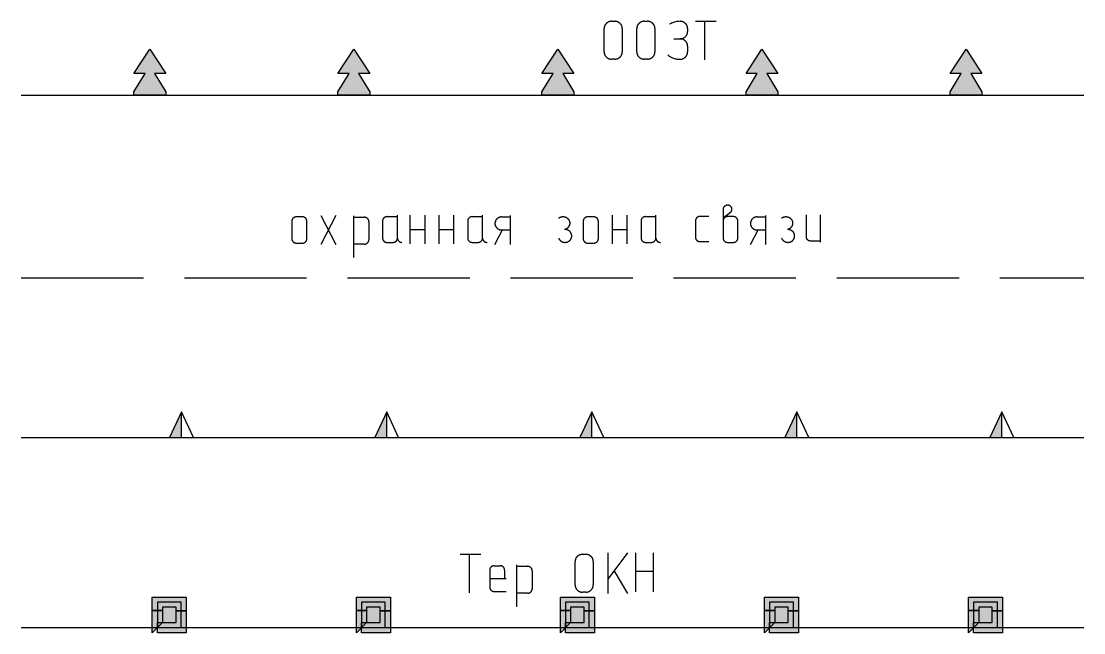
# Model space of a CAD drawing. Extents: x -2918 to -212, y 225 to 5715.
# Drawn here: x -297.89 to -260.65, y 957 to 978.43 of the extents above; entities that cross this region are included whole.
import ezdxf

# ---------------------------------------------------------------- set-up
doc = ezdxf.new("R2010")
doc.units = 0
doc.layers.get('0').update_dxf_attribs({"linetype": 'CONTINUOUS'})

# ---------------------------------------------------------------- blocks, each defined once
blk = doc.blocks.new('УСЛ__ОБОЗНАЧЕНИЯ_ГЕО_2')
at = {"linetype": 'CONTINUOUS'}
for points in [[(181.586, -56.225), (182.704, -56.225), (182.704, -56.111), (182.312, -55.468), (182.704, -55.468), (182.145, -54.611), (181.586, -55.468), (181.977, -55.468), (181.586, -56.111)], [(188.737, -56.225), (189.855, -56.225), (189.855, -56.111), (189.464, -55.468), (189.855, -55.468), (189.296, -54.611), (188.737, -55.468), (189.129, -55.468), (188.737, -56.111)], [(195.889, -56.225), (197.007, -56.225), (197.007, -56.111), (196.616, -55.468), (197.007, -55.468), (196.448, -54.611), (195.889, -55.468), (196.28, -55.468), (195.889, -56.111)], [(203.041, -56.225), (204.159, -56.225), (204.159, -56.111), (203.767, -55.468), (204.159, -55.468), (203.6, -54.611), (203.041, -55.468), (203.432, -55.468), (203.041, -56.111)], [(210.192, -56.225), (211.31, -56.225), (211.31, -56.111), (210.919, -55.468), (211.31, -55.468), (210.751, -54.611), (210.192, -55.468), (210.584, -55.468), (210.192, -56.111)], [(183.259, -67.326), (182.84, -68.224), (183.259, -68.224)], [(190.446, -67.326), (190.027, -68.224), (190.446, -68.224)], [(197.633, -67.326), (197.214, -68.224), (197.633, -68.224)], [(204.82, -67.326), (204.401, -68.224), (204.82, -68.224)], [(212.006, -67.326), (211.588, -68.224), (212.006, -68.224)], [(183.066, -74.289), (183.066, -74.169), (182.59, -74.169), (182.59, -74.288), (182.233, -74.288), (182.233, -73.812), (183.423, -73.812), (183.423, -74.289)], [(182.411, -74.884), (182.411, -73.991), (183.245, -73.991), (183.245, -74.884)], [(190.218, -74.289), (190.218, -74.169), (189.742, -74.169), (189.742, -74.288), (189.385, -74.288), (189.385, -73.812), (190.575, -73.812), (190.575, -74.289)], [(189.563, -74.884), (189.563, -73.991), (190.397, -73.991), (190.397, -74.884)], [(197.37, -74.289), (197.37, -74.169), (196.893, -74.169), (196.893, -74.288), (196.536, -74.288), (196.536, -73.812), (197.727, -73.812), (197.727, -74.289)], [(196.715, -74.884), (196.715, -73.991), (197.548, -73.991), (197.548, -74.884)], [(204.521, -74.289), (204.521, -74.169), (204.045, -74.169), (204.045, -74.288), (203.688, -74.288), (203.688, -73.812), (204.879, -73.812), (204.879, -74.289)], [(203.867, -74.884), (203.867, -73.991), (204.7, -73.991), (204.7, -74.884)], [(211.673, -74.289), (211.673, -74.169), (211.197, -74.169), (211.197, -74.288), (210.84, -74.288), (210.84, -73.812), (212.03, -73.812), (212.03, -74.289)], [(211.018, -74.884), (211.018, -73.991), (211.852, -73.991), (211.852, -74.884)], [(182.233, -75.063), (182.233, -74.288), (182.59, -74.288), (182.59, -74.706)], [(182.411, -75.063), (182.411, -74.706), (183.066, -74.706), (183.066, -74.289), (183.423, -74.289), (183.423, -75.063)], [(189.385, -75.063), (189.385, -74.288), (189.742, -74.288), (189.742, -74.706)], [(189.563, -75.063), (189.563, -74.706), (190.218, -74.706), (190.218, -74.289), (190.575, -74.289), (190.575, -75.063)], [(196.536, -75.063), (196.536, -74.288), (196.893, -74.288), (196.893, -74.706)], [(196.715, -75.063), (196.715, -74.706), (197.37, -74.706), (197.37, -74.289), (197.727, -74.289), (197.727, -75.063)], [(203.688, -75.063), (203.688, -74.288), (204.045, -74.288), (204.045, -74.706)], [(203.867, -75.063), (203.867, -74.706), (204.521, -74.706), (204.521, -74.289), (204.879, -74.289), (204.879, -75.063)], [(210.84, -75.063), (210.84, -74.288), (211.197, -74.288), (211.197, -74.706)], [(211.018, -75.063), (211.018, -74.706), (211.673, -74.706), (211.673, -74.289), (212.03, -74.289), (212.03, -75.063)]]:
    blk.add_hatch(color=18, dxfattribs=at).paths.add_polyline_path(points)
at = {"color": 18, "linetype": 'CONTINUOUS'}
for p, q in [((198.068, -54.706), (198.068, -53.889)), ((198.333, -53.634), (198.44, -53.634)), ((198.705, -53.889), (198.705, -54.706)), ((199.211, -54.706), (199.211, -53.889)), ((199.477, -53.634), (199.583, -53.634)), ((199.848, -53.889), (199.848, -54.706)), ((200.993, -53.89), (200.993, -53.992)), ((201.273, -53.633), (201.998, -53.633)), ((201.584, -53.633), (201.584, -54.979)), ((200.514, -54.248), (200.727, -54.248)), ((181.586, -55.468), (182.145, -54.611)), ((182.145, -54.611), (182.704, -55.468)), ((188.737, -55.468), (189.296, -54.611)), ((189.296, -54.611), (189.855, -55.468)), ((195.889, -55.468), (196.448, -54.611)), ((196.448, -54.611), (197.007, -55.468)), ((200.993, -54.504), (200.993, -54.709)), ((203.041, -55.468), (203.6, -54.611)), ((203.6, -54.611), (204.159, -55.468)), ((210.192, -55.468), (210.751, -54.611)), ((210.751, -54.611), (211.31, -55.468)), ((198.44, -54.961), (198.333, -54.961)), ((199.583, -54.961), (199.477, -54.961)), ((181.977, -55.468), (181.586, -55.468)), ((181.586, -56.111), (181.977, -55.468)), ((182.312, -55.468), (182.704, -56.111)), ((182.704, -55.468), (182.312, -55.468)), ((189.129, -55.468), (188.737, -55.468)), ((188.737, -56.111), (189.129, -55.468)), ((189.464, -55.468), (189.855, -56.111)), ((189.855, -55.468), (189.464, -55.468)), ((196.28, -55.468), (195.889, -55.468)), ((195.889, -56.111), (196.28, -55.468)), ((196.616, -55.468), (197.007, -56.111)), ((197.007, -55.468), (196.616, -55.468)), ((203.432, -55.468), (203.041, -55.468)), ((203.041, -56.111), (203.432, -55.468)), ((203.767, -55.468), (204.159, -56.111)), ((204.159, -55.468), (203.767, -55.468)), ((210.584, -55.468), (210.192, -55.468)), ((210.192, -56.111), (210.584, -55.468)), ((210.919, -55.468), (211.31, -56.111)), ((211.31, -55.468), (210.919, -55.468)), ((177.639, -56.225), (214.877, -56.225)), ((181.586, -56.225), (181.586, -56.111)), ((182.704, -56.225), (181.586, -56.225)), ((182.704, -56.111), (182.704, -56.225)), ((188.737, -56.225), (188.737, -56.111)), ((189.855, -56.225), (188.737, -56.225)), ((189.855, -56.111), (189.855, -56.225)), ((195.889, -56.225), (195.889, -56.111)), ((197.007, -56.225), (195.889, -56.225)), ((197.007, -56.111), (197.007, -56.225)), ((203.041, -56.225), (203.041, -56.111)), ((204.159, -56.225), (203.041, -56.225)), ((204.159, -56.111), (204.159, -56.225)), ((210.192, -56.225), (210.192, -56.111)), ((211.31, -56.225), (210.192, -56.225)), ((211.31, -56.111), (211.31, -56.225)), ((187.122, -60.641), (187.122, -61.254)), ((187.494, -60.488), (187.282, -60.488)), ((187.653, -61.254), (187.653, -60.641)), ((188.667, -60.437), (188.136, -61.458)), ((188.136, -60.437), (188.667, -61.458)), ((189.279, -60.448), (189.279, -61.916)), ((189.279, -60.501), (189.661, -60.501)), ((189.824, -60.658), (189.824, -61.287)), ((190.303, -60.631), (190.303, -61.232)), ((190.46, -60.48), (190.824, -60.48)), ((190.824, -61.232), (190.824, -60.43)), ((191.259, -60.429), (191.259, -61.428)), ((191.778, -60.429), (191.778, -61.428)), ((192.272, -60.429), (192.272, -61.428)), ((192.792, -60.429), (192.792, -61.428)), ((193.286, -60.631), (193.286, -61.232)), ((193.442, -60.48), (193.807, -60.48)), ((193.807, -61.232), (193.807, -60.43)), ((194.479, -60.488), (194.77, -60.488)), ((194.772, -60.437), (194.772, -61.458)), ((197.334, -60.641), (197.334, -61.254)), ((197.706, -60.488), (197.493, -60.488)), ((197.865, -61.254), (197.865, -60.641)), ((198.348, -60.429), (198.348, -61.428)), ((198.867, -60.429), (198.867, -61.428)), ((199.361, -60.631), (199.361, -61.232)), ((199.518, -60.48), (199.882, -60.48)), ((199.882, -61.232), (199.882, -60.43)), ((201.272, -60.619), (201.272, -61.209)), ((202.496, -60.33), (202.236, -60.53)), ((202.6, -60.48), (202.392, -60.48)), ((202.757, -61.232), (202.757, -60.631)), ((203.434, -60.488), (203.725, -60.488)), ((203.727, -60.437), (203.727, -61.458)), ((205.146, -60.413), (205.146, -61.18)), ((205.645, -60.413), (205.645, -61.372)), ((191.259, -60.929), (191.778, -60.929)), ((192.272, -60.929), (192.792, -60.929)), ((194.241, -61.458), (194.507, -60.948)), ((194.478, -60.948), (194.774, -60.948)), ((198.348, -60.929), (198.867, -60.929)), ((203.196, -61.458), (203.462, -60.948)), ((203.433, -60.948), (203.729, -60.948)), ((187.282, -61.407), (187.494, -61.407)), ((190.46, -61.382), (190.668, -61.382)), ((193.442, -61.382), (193.651, -61.382)), ((197.493, -61.407), (197.706, -61.407)), ((199.518, -61.382), (199.726, -61.382)), ((201.425, -61.357), (201.732, -61.357)), ((202.392, -61.382), (202.6, -61.382)), ((205.296, -61.324), (205.645, -61.324)), ((189.661, -61.444), (189.279, -61.444)), ((177.639, -62.625), (181.926, -62.625)), ((183.355, -62.625), (187.642, -62.625)), ((189.072, -62.625), (193.359, -62.625)), ((194.788, -62.625), (199.075, -62.625)), ((200.504, -62.625), (204.791, -62.625)), ((206.22, -62.625), (210.508, -62.625)), ((211.937, -62.625), (214.877, -62.625)), ((183.259, -67.326), (182.84, -68.224)), ((183.259, -67.326), (182.84, -68.224)), ((183.678, -68.224), (183.259, -67.326)), ((183.259, -68.224), (183.259, -67.326)), ((190.446, -67.326), (190.027, -68.224)), ((190.446, -67.326), (190.027, -68.224)), ((190.865, -68.224), (190.446, -67.326)), ((190.446, -68.224), (190.446, -67.326)), ((197.633, -67.326), (197.214, -68.224)), ((197.633, -67.326), (197.214, -68.224)), ((198.052, -68.224), (197.633, -67.326)), ((197.633, -68.224), (197.633, -67.326)), ((204.82, -67.326), (204.401, -68.224)), ((204.82, -67.326), (204.401, -68.224)), ((205.238, -68.224), (204.82, -67.326)), ((204.82, -68.224), (204.82, -67.326)), ((212.006, -67.326), (211.588, -68.224)), ((212.006, -67.326), (211.588, -68.224)), ((212.425, -68.224), (212.006, -67.326)), ((212.006, -68.224), (212.006, -67.326)), ((177.639, -68.224), (214.877, -68.224)), ((182.84, -68.224), (183.678, -68.224)), ((182.84, -68.224), (183.259, -68.224)), ((190.027, -68.224), (190.865, -68.224)), ((190.027, -68.224), (190.446, -68.224)), ((197.214, -68.224), (198.052, -68.224)), ((197.214, -68.224), (197.633, -68.224)), ((204.401, -68.224), (205.238, -68.224)), ((204.401, -68.224), (204.82, -68.224)), ((211.588, -68.224), (212.425, -68.224)), ((211.588, -68.224), (212.006, -68.224)), ((193.026, -72.313), (193.752, -72.313)), ((193.337, -72.313), (193.337, -73.659)), ((197.05, -73.386), (197.05, -72.569)), ((197.316, -72.314), (197.422, -72.314)), ((197.687, -72.569), (197.687, -73.386)), ((198.194, -72.263), (198.194, -73.692)), ((198.884, -72.263), (198.194, -73.182)), ((199.172, -72.263), (199.172, -73.634)), ((199.783, -72.263), (199.783, -73.634)), ((194.058, -72.864), (194.058, -73.466)), ((194.214, -72.714), (194.422, -72.714)), ((194.579, -72.864), (194.579, -73.165)), ((195.002, -72.682), (195.002, -74.15)), ((195.002, -72.735), (195.384, -72.735)), ((195.547, -72.892), (195.547, -73.521)), ((198.406, -72.876), (198.884, -73.692)), ((199.172, -72.9), (199.783, -72.9)), ((194.058, -73.165), (194.631, -73.165)), ((194.214, -73.616), (194.631, -73.616)), ((195.384, -73.678), (195.002, -73.678)), ((197.422, -73.641), (197.316, -73.641)), ((182.233, -73.812), (183.423, -73.812)), ((182.233, -74.288), (182.233, -73.812)), ((183.245, -73.991), (182.411, -73.991)), ((182.411, -73.991), (182.411, -74.884)), ((183.245, -74.884), (183.245, -73.991)), ((183.423, -73.812), (183.423, -74.289)), ((189.385, -73.812), (190.575, -73.812)), ((189.385, -74.288), (189.385, -73.812)), ((190.397, -73.991), (189.563, -73.991)), ((189.563, -73.991), (189.563, -74.884)), ((190.397, -74.884), (190.397, -73.991)), ((190.575, -73.812), (190.575, -74.289)), ((196.536, -73.812), (197.727, -73.812)), ((196.536, -74.288), (196.536, -73.812)), ((197.548, -73.991), (196.715, -73.991)), ((196.715, -73.991), (196.715, -74.884)), ((197.548, -74.884), (197.548, -73.991)), ((197.727, -73.812), (197.727, -74.289)), ((203.688, -73.812), (204.879, -73.812)), ((203.688, -74.288), (203.688, -73.812)), ((204.7, -73.991), (203.867, -73.991)), ((203.867, -73.991), (203.867, -74.884)), ((204.7, -74.884), (204.7, -73.991)), ((204.879, -73.812), (204.879, -74.289)), ((210.84, -73.812), (212.03, -73.812)), ((210.84, -74.288), (210.84, -73.812)), ((211.852, -73.991), (211.018, -73.991)), ((211.018, -73.991), (211.018, -74.884)), ((211.852, -74.884), (211.852, -73.991)), ((212.03, -73.812), (212.03, -74.289)), ((182.59, -74.288), (182.233, -74.288)), ((182.233, -74.288), (182.59, -74.288)), ((182.233, -75.063), (182.233, -74.288)), ((182.59, -74.169), (182.59, -74.288)), ((183.066, -74.169), (182.59, -74.169)), ((182.59, -74.288), (182.59, -74.706)), ((183.066, -74.289), (183.066, -74.169)), ((183.066, -74.289), (183.423, -74.289)), ((183.066, -74.706), (183.066, -74.289)), ((183.423, -74.289), (183.066, -74.289)), ((183.423, -74.289), (183.423, -75.063)), ((189.742, -74.288), (189.385, -74.288)), ((189.385, -74.288), (189.742, -74.288)), ((189.385, -75.063), (189.385, -74.288)), ((189.742, -74.169), (189.742, -74.288)), ((190.218, -74.169), (189.742, -74.169)), ((189.742, -74.288), (189.742, -74.706)), ((190.218, -74.289), (190.218, -74.169)), ((190.218, -74.289), (190.575, -74.289)), ((190.218, -74.706), (190.218, -74.289)), ((190.575, -74.289), (190.218, -74.289)), ((190.575, -74.289), (190.575, -75.063)), ((196.893, -74.288), (196.536, -74.288)), ((196.536, -74.288), (196.893, -74.288)), ((196.536, -75.063), (196.536, -74.288)), ((196.893, -74.169), (196.893, -74.288)), ((197.37, -74.169), (196.893, -74.169)), ((196.893, -74.288), (196.893, -74.706)), ((197.37, -74.289), (197.37, -74.169)), ((197.37, -74.289), (197.727, -74.289)), ((197.37, -74.706), (197.37, -74.289)), ((197.727, -74.289), (197.37, -74.289)), ((197.727, -74.289), (197.727, -75.063)), ((204.045, -74.288), (203.688, -74.288)), ((203.688, -74.288), (204.045, -74.288)), ((203.688, -75.063), (203.688, -74.288)), ((204.045, -74.169), (204.045, -74.288)), ((204.521, -74.169), (204.045, -74.169)), ((204.045, -74.288), (204.045, -74.706)), ((204.521, -74.289), (204.521, -74.169)), ((204.521, -74.289), (204.879, -74.289)), ((204.521, -74.706), (204.521, -74.289)), ((204.879, -74.289), (204.521, -74.289)), ((204.879, -74.289), (204.879, -75.063)), ((211.197, -74.288), (210.84, -74.288)), ((210.84, -74.288), (211.197, -74.288)), ((210.84, -75.063), (210.84, -74.288)), ((211.197, -74.169), (211.197, -74.288)), ((211.673, -74.169), (211.197, -74.169)), ((211.197, -74.288), (211.197, -74.706)), ((211.673, -74.289), (211.673, -74.169)), ((211.673, -74.289), (212.03, -74.289)), ((211.673, -74.706), (211.673, -74.289)), ((212.03, -74.289), (211.673, -74.289)), ((212.03, -74.289), (212.03, -75.063)), ((182.59, -74.706), (182.233, -75.063)), ((182.411, -74.706), (183.066, -74.706)), ((182.411, -75.063), (182.411, -74.706)), ((189.742, -74.706), (189.385, -75.063)), ((189.563, -74.706), (190.218, -74.706)), ((189.563, -75.063), (189.563, -74.706)), ((196.893, -74.706), (196.536, -75.063)), ((196.715, -74.706), (197.37, -74.706)), ((196.715, -75.063), (196.715, -74.706)), ((204.045, -74.706), (203.688, -75.063)), ((203.867, -74.706), (204.521, -74.706)), ((203.867, -75.063), (203.867, -74.706)), ((211.197, -74.706), (210.84, -75.063)), ((211.018, -74.706), (211.673, -74.706)), ((211.018, -75.063), (211.018, -74.706)), ((177.639, -74.884), (214.877, -74.884)), ((182.411, -74.884), (183.245, -74.884)), ((183.423, -75.063), (182.411, -75.063)), ((189.563, -74.884), (190.397, -74.884)), ((190.575, -75.063), (189.563, -75.063)), ((196.715, -74.884), (197.548, -74.884)), ((197.727, -75.063), (196.715, -75.063)), ((203.867, -74.884), (204.7, -74.884)), ((204.879, -75.063), (203.867, -75.063)), ((211.018, -74.884), (211.852, -74.884)), ((212.03, -75.063), (211.018, -75.063))]:
    blk.add_line(p, q, dxfattribs=at)
at = {"color": 18, "linetype": 'CONTINUOUS', "flags": 128}
for points in [[(198.333, -53.634), (198.32, -53.634), (198.306, -53.635), (198.292, -53.637), (198.278, -53.64), (198.265, -53.643), (198.251, -53.646), (198.238, -53.651), (198.225, -53.656), (198.213, -53.662), (198.201, -53.668), (198.189, -53.675), (198.178, -53.683), (198.166, -53.691), (198.156, -53.7), (198.146, -53.709), (198.136, -53.719), (198.127, -53.729), (198.119, -53.739), (198.111, -53.75), (198.104, -53.762), (198.097, -53.773), (198.091, -53.785), (198.086, -53.798), (198.081, -53.81), (198.077, -53.823), (198.074, -53.836), (198.071, -53.849), (198.07, -53.863), (198.068, -53.876), (198.068, -53.889)], [(198.705, -53.889), (198.705, -53.876), (198.704, -53.863), (198.702, -53.849), (198.699, -53.836), (198.696, -53.823), (198.692, -53.81), (198.687, -53.798), (198.682, -53.785), (198.676, -53.773), (198.669, -53.762), (198.662, -53.75), (198.654, -53.739), (198.646, -53.729), (198.637, -53.719), (198.627, -53.709), (198.617, -53.7), (198.607, -53.691), (198.596, -53.683), (198.584, -53.675), (198.572, -53.668), (198.56, -53.662), (198.548, -53.656), (198.535, -53.651), (198.522, -53.646), (198.508, -53.643), (198.495, -53.64), (198.481, -53.637), (198.467, -53.635), (198.453, -53.634), (198.44, -53.634)], [(199.477, -53.634), (199.463, -53.634), (199.449, -53.635), (199.435, -53.637), (199.422, -53.64), (199.408, -53.643), (199.395, -53.646), (199.381, -53.651), (199.369, -53.656), (199.356, -53.662), (199.344, -53.668), (199.332, -53.675), (199.321, -53.683), (199.31, -53.691), (199.299, -53.7), (199.289, -53.709), (199.279, -53.719), (199.27, -53.729), (199.262, -53.739), (199.254, -53.75), (199.247, -53.762), (199.24, -53.773), (199.234, -53.785), (199.229, -53.798), (199.224, -53.81), (199.22, -53.823), (199.217, -53.836), (199.215, -53.849), (199.213, -53.863), (199.211, -53.876), (199.211, -53.889)], [(199.848, -53.889), (199.848, -53.876), (199.847, -53.863), (199.845, -53.849), (199.842, -53.836), (199.839, -53.823), (199.835, -53.81), (199.831, -53.798), (199.825, -53.785), (199.819, -53.773), (199.813, -53.762), (199.805, -53.75), (199.797, -53.739), (199.789, -53.729), (199.78, -53.719), (199.771, -53.709), (199.76, -53.7), (199.75, -53.691), (199.739, -53.683), (199.727, -53.675), (199.715, -53.668), (199.703, -53.662), (199.691, -53.656), (199.678, -53.651), (199.665, -53.646), (199.651, -53.643), (199.638, -53.64), (199.624, -53.637), (199.61, -53.635), (199.597, -53.634), (199.583, -53.634)], [(200.727, -53.634), (200.688, -53.636), (200.649, -53.639), (200.61, -53.645), (200.571, -53.652), (200.534, -53.661), (200.496, -53.673), (200.459, -53.686), (200.423, -53.701), (200.389, -53.718), (200.354, -53.737)], [(200.993, -53.89), (200.993, -53.877), (200.992, -53.863), (200.99, -53.85), (200.987, -53.837), (200.984, -53.824), (200.98, -53.811), (200.975, -53.798), (200.97, -53.786), (200.964, -53.774), (200.957, -53.762), (200.95, -53.751), (200.942, -53.74), (200.934, -53.729), (200.925, -53.719), (200.915, -53.709), (200.905, -53.7), (200.894, -53.691), (200.883, -53.683), (200.872, -53.675), (200.86, -53.668), (200.848, -53.662), (200.835, -53.656), (200.822, -53.651), (200.809, -53.647), (200.796, -53.643), (200.782, -53.64), (200.769, -53.637), (200.755, -53.636), (200.741, -53.635), (200.727, -53.634)], [(200.727, -54.248), (200.741, -54.248), (200.755, -54.247), (200.769, -54.245), (200.782, -54.243), (200.796, -54.24), (200.809, -54.236), (200.822, -54.232), (200.835, -54.226), (200.848, -54.221), (200.86, -54.214), (200.872, -54.207), (200.883, -54.2), (200.894, -54.191), (200.905, -54.183), (200.915, -54.173), (200.925, -54.164), (200.934, -54.154), (200.942, -54.143), (200.95, -54.132), (200.957, -54.12), (200.964, -54.109), (200.97, -54.097), (200.975, -54.084), (200.98, -54.072), (200.984, -54.059), (200.987, -54.046), (200.99, -54.032), (200.992, -54.019), (200.993, -54.006), (200.993, -53.992)], [(200.993, -54.504), (200.993, -54.491), (200.992, -54.477), (200.99, -54.464), (200.987, -54.451), (200.984, -54.438), (200.98, -54.425), (200.975, -54.413), (200.97, -54.4), (200.964, -54.388), (200.957, -54.376), (200.95, -54.365), (200.942, -54.354), (200.934, -54.343), (200.925, -54.333), (200.915, -54.323), (200.905, -54.314), (200.894, -54.305), (200.883, -54.297), (200.872, -54.29), (200.86, -54.283), (200.848, -54.276), (200.835, -54.271), (200.822, -54.265), (200.809, -54.261), (200.796, -54.257), (200.782, -54.254), (200.769, -54.252), (200.755, -54.25), (200.741, -54.249), (200.727, -54.248)], [(198.068, -54.706), (198.068, -54.719), (198.07, -54.732), (198.071, -54.746), (198.074, -54.759), (198.077, -54.772), (198.081, -54.785), (198.086, -54.797), (198.091, -54.81), (198.097, -54.822), (198.104, -54.833), (198.111, -54.845), (198.119, -54.856), (198.127, -54.866), (198.136, -54.877), (198.146, -54.886), (198.156, -54.895), (198.166, -54.904), (198.178, -54.912), (198.189, -54.92), (198.201, -54.927), (198.213, -54.933), (198.225, -54.939), (198.238, -54.944), (198.251, -54.948), (198.265, -54.952), (198.278, -54.955), (198.292, -54.958), (198.306, -54.959), (198.32, -54.961), (198.333, -54.961)], [(198.44, -54.961), (198.453, -54.961), (198.467, -54.959), (198.481, -54.958), (198.495, -54.955), (198.508, -54.952), (198.522, -54.948), (198.535, -54.944), (198.548, -54.939), (198.56, -54.933), (198.572, -54.927), (198.584, -54.92), (198.596, -54.912), (198.607, -54.904), (198.617, -54.895), (198.627, -54.886), (198.637, -54.877), (198.646, -54.866), (198.654, -54.856), (198.662, -54.845), (198.669, -54.833), (198.676, -54.822), (198.682, -54.81), (198.687, -54.797), (198.692, -54.785), (198.696, -54.772), (198.699, -54.759), (198.702, -54.746), (198.704, -54.732), (198.705, -54.719), (198.705, -54.706)], [(199.211, -54.706), (199.211, -54.719), (199.213, -54.732), (199.215, -54.746), (199.217, -54.759), (199.22, -54.772), (199.224, -54.785), (199.229, -54.797), (199.234, -54.81), (199.24, -54.822), (199.247, -54.833), (199.254, -54.845), (199.262, -54.856), (199.27, -54.866), (199.279, -54.877), (199.289, -54.886), (199.299, -54.895), (199.31, -54.904), (199.321, -54.912), (199.332, -54.92), (199.344, -54.927), (199.356, -54.933), (199.369, -54.939), (199.381, -54.944), (199.395, -54.948), (199.408, -54.952), (199.422, -54.955), (199.435, -54.958), (199.449, -54.959), (199.463, -54.961), (199.477, -54.961)], [(199.583, -54.961), (199.597, -54.961), (199.61, -54.959), (199.624, -54.958), (199.638, -54.955), (199.651, -54.952), (199.665, -54.948), (199.678, -54.944), (199.691, -54.939), (199.703, -54.933), (199.715, -54.927), (199.727, -54.92), (199.739, -54.912), (199.75, -54.904), (199.76, -54.895), (199.771, -54.886), (199.78, -54.877), (199.789, -54.866), (199.797, -54.856), (199.805, -54.845), (199.813, -54.833), (199.819, -54.822), (199.825, -54.81), (199.831, -54.797), (199.835, -54.785), (199.839, -54.772), (199.842, -54.759), (199.845, -54.746), (199.847, -54.732), (199.848, -54.719), (199.848, -54.706)], [(200.727, -54.965), (200.741, -54.965), (200.755, -54.963), (200.769, -54.962), (200.782, -54.959), (200.796, -54.956), (200.809, -54.952), (200.822, -54.948), (200.835, -54.943), (200.848, -54.937), (200.86, -54.931), (200.872, -54.924), (200.883, -54.916), (200.894, -54.908), (200.905, -54.899), (200.915, -54.89), (200.925, -54.88), (200.934, -54.87), (200.942, -54.859), (200.95, -54.848), (200.957, -54.837), (200.964, -54.825), (200.97, -54.813), (200.975, -54.801), (200.98, -54.788), (200.984, -54.775), (200.987, -54.762), (200.99, -54.749), (200.992, -54.736), (200.993, -54.722), (200.993, -54.709)], [(200.301, -54.812), (200.326, -54.832), (200.352, -54.852), (200.38, -54.871), (200.408, -54.888), (200.437, -54.903), (200.467, -54.917), (200.498, -54.929), (200.53, -54.939), (200.562, -54.948), (200.594, -54.955), (200.627, -54.96), (200.66, -54.963), (200.694, -54.965), (200.727, -54.965)], [(202.392, -60.079), (202.384, -60.08), (202.376, -60.08), (202.367, -60.081), (202.359, -60.083), (202.352, -60.084), (202.344, -60.087), (202.336, -60.089), (202.328, -60.092), (202.321, -60.096), (202.314, -60.099), (202.307, -60.103), (202.3, -60.108), (202.294, -60.113), (202.287, -60.118), (202.281, -60.123), (202.276, -60.129), (202.27, -60.135), (202.266, -60.141), (202.261, -60.148), (202.257, -60.154), (202.253, -60.161), (202.249, -60.169), (202.246, -60.176), (202.243, -60.183), (202.241, -60.191), (202.239, -60.198), (202.238, -60.206), (202.237, -60.214), (202.236, -60.222), (202.236, -60.23), (202.236, -61.232)], [(202.496, -60.33), (202.502, -60.325), (202.508, -60.32), (202.513, -60.314), (202.518, -60.308), (202.522, -60.302), (202.527, -60.296), (202.531, -60.289), (202.534, -60.282), (202.537, -60.275), (202.54, -60.268), (202.543, -60.261), (202.545, -60.254), (202.546, -60.246), (202.547, -60.239), (202.548, -60.232), (202.549, -60.224), (202.549, -60.216), (202.548, -60.209), (202.547, -60.201), (202.546, -60.194), (202.544, -60.186), (202.542, -60.179), (202.539, -60.172), (202.536, -60.165), (202.533, -60.158), (202.53, -60.151), (202.525, -60.145), (202.521, -60.139), (202.516, -60.133), (202.511, -60.127), (202.506, -60.121), (202.5, -60.116), (202.494, -60.111), (202.488, -60.107), (202.482, -60.102), (202.475, -60.098), (202.468, -60.095), (202.461, -60.091), (202.454, -60.088), (202.446, -60.086), (202.439, -60.084), (202.431, -60.082), (202.423, -60.081), (202.416, -60.08), (202.408, -60.079), (202.4, -60.079), (202.392, -60.079)], [(187.282, -60.488), (187.273, -60.489), (187.265, -60.489), (187.257, -60.49), (187.248, -60.492), (187.24, -60.494), (187.232, -60.496), (187.224, -60.499), (187.217, -60.502), (187.209, -60.505), (187.202, -60.509), (187.195, -60.513), (187.188, -60.518), (187.181, -60.523), (187.175, -60.528), (187.169, -60.533), (187.163, -60.539), (187.158, -60.545), (187.153, -60.551), (187.148, -60.558), (187.144, -60.565), (187.14, -60.572), (187.136, -60.579), (187.133, -60.587), (187.13, -60.594), (187.128, -60.602), (187.126, -60.61), (187.124, -60.618), (187.123, -60.626), (187.123, -60.633), (187.122, -60.641)], [(187.653, -60.641), (187.653, -60.633), (187.652, -60.626), (187.651, -60.618), (187.649, -60.61), (187.647, -60.602), (187.645, -60.594), (187.642, -60.587), (187.639, -60.579), (187.636, -60.572), (187.632, -60.565), (187.627, -60.558), (187.623, -60.551), (187.618, -60.545), (187.612, -60.539), (187.606, -60.533), (187.6, -60.528), (187.594, -60.523), (187.587, -60.518), (187.581, -60.513), (187.573, -60.509), (187.566, -60.505), (187.559, -60.502), (187.551, -60.499), (187.543, -60.496), (187.535, -60.494), (187.527, -60.492), (187.519, -60.49), (187.51, -60.489), (187.502, -60.489), (187.494, -60.488)], [(189.824, -60.658), (189.824, -60.65), (189.823, -60.642), (189.822, -60.633), (189.821, -60.625), (189.819, -60.617), (189.816, -60.609), (189.813, -60.602), (189.81, -60.594), (189.806, -60.587), (189.802, -60.579), (189.798, -60.572), (189.793, -60.566), (189.788, -60.559), (189.782, -60.553), (189.776, -60.547), (189.77, -60.541), (189.763, -60.536), (189.757, -60.531), (189.75, -60.526), (189.742, -60.522), (189.735, -60.518), (189.727, -60.514), (189.719, -60.511), (189.711, -60.509), (189.703, -60.506), (189.695, -60.504), (189.686, -60.503), (189.678, -60.502), (189.669, -60.501), (189.661, -60.501)], [(190.46, -60.48), (190.451, -60.48), (190.443, -60.481), (190.435, -60.482), (190.427, -60.483), (190.419, -60.485), (190.411, -60.487), (190.404, -60.49), (190.396, -60.493), (190.389, -60.497), (190.382, -60.5), (190.375, -60.505), (190.368, -60.509), (190.361, -60.514), (190.355, -60.519), (190.349, -60.524), (190.344, -60.53), (190.338, -60.536), (190.333, -60.542), (190.329, -60.549), (190.324, -60.555), (190.32, -60.562), (190.317, -60.569), (190.314, -60.577), (190.311, -60.584), (190.309, -60.592), (190.307, -60.599), (190.305, -60.607), (190.304, -60.615), (190.304, -60.622), (190.303, -60.631)], [(193.442, -60.48), (193.434, -60.48), (193.426, -60.481), (193.418, -60.482), (193.41, -60.483), (193.402, -60.485), (193.394, -60.487), (193.386, -60.49), (193.379, -60.493), (193.371, -60.497), (193.364, -60.5), (193.357, -60.505), (193.35, -60.509), (193.344, -60.514), (193.338, -60.519), (193.332, -60.524), (193.326, -60.53), (193.321, -60.536), (193.316, -60.542), (193.311, -60.549), (193.307, -60.555), (193.303, -60.562), (193.299, -60.569), (193.296, -60.577), (193.293, -60.584), (193.291, -60.592), (193.289, -60.599), (193.288, -60.607), (193.287, -60.615), (193.286, -60.622), (193.286, -60.631)], [(194.48, -60.488), (194.467, -60.489), (194.455, -60.49), (194.443, -60.491), (194.43, -60.494), (194.418, -60.497), (194.406, -60.5), (194.395, -60.504), (194.383, -60.509), (194.372, -60.513), (194.361, -60.519), (194.35, -60.526), (194.34, -60.532), (194.33, -60.54), (194.32, -60.548), (194.311, -60.556), (194.302, -60.565), (194.294, -60.574), (194.287, -60.583), (194.28, -60.593), (194.273, -60.603), (194.267, -60.614), (194.262, -60.625), (194.257, -60.636), (194.253, -60.647), (194.249, -60.659), (194.246, -60.671), (194.244, -60.682), (194.242, -60.694), (194.241, -60.706), (194.241, -60.718), (194.241, -60.73), (194.242, -60.742), (194.244, -60.754), (194.246, -60.766), (194.249, -60.778), (194.253, -60.789), (194.257, -60.801), (194.262, -60.812), (194.267, -60.822), (194.273, -60.833), (194.28, -60.843), (194.287, -60.853), (194.294, -60.863), (194.302, -60.872), (194.311, -60.881), (194.32, -60.889), (194.33, -60.897), (194.34, -60.904), (194.35, -60.911), (194.361, -60.917), (194.372, -60.923), (194.383, -60.928), (194.395, -60.933), (194.406, -60.937), (194.418, -60.94), (194.43, -60.943), (194.443, -60.945), (194.455, -60.947), (194.467, -60.948), (194.48, -60.948)], [(196.476, -60.53), (196.485, -60.523), (196.496, -60.516), (196.506, -60.51), (196.518, -60.505), (196.529, -60.499), (196.54, -60.495), (196.552, -60.491), (196.564, -60.487), (196.576, -60.485), (196.589, -60.483), (196.601, -60.481), (196.613, -60.48), (196.626, -60.48), (196.638, -60.48), (196.651, -60.482), (196.663, -60.483), (196.676, -60.485), (196.688, -60.488), (196.7, -60.492), (196.711, -60.496), (196.723, -60.501), (196.734, -60.506), (196.745, -60.512), (196.756, -60.518), (196.766, -60.525), (196.776, -60.532), (196.785, -60.54), (196.794, -60.548), (196.803, -60.557), (196.811, -60.566), (196.818, -60.576), (196.825, -60.586), (196.832, -60.596), (196.837, -60.607), (196.843, -60.618), (196.848, -60.629), (196.852, -60.64), (196.855, -60.652), (196.858, -60.663), (196.86, -60.675), (196.862, -60.687), (196.863, -60.699), (196.863, -60.711), (196.862, -60.723), (196.861, -60.735), (196.86, -60.747), (196.857, -60.759), (196.854, -60.77), (196.85, -60.782), (196.846, -60.793), (196.841, -60.804), (196.836, -60.815), (196.83, -60.825), (196.823, -60.836), (196.816, -60.845), (196.808, -60.855), (196.8, -60.864), (196.791, -60.873), (196.782, -60.881), (196.773, -60.889), (196.763, -60.896), (196.752, -60.902), (196.742, -60.909), (196.731, -60.914), (196.719, -60.919), (196.708, -60.924), (196.696, -60.928), (196.684, -60.931)], [(197.493, -60.488), (197.485, -60.489), (197.477, -60.489), (197.468, -60.49), (197.46, -60.492), (197.452, -60.494), (197.444, -60.496), (197.436, -60.499), (197.429, -60.502), (197.421, -60.505), (197.414, -60.509), (197.407, -60.513), (197.4, -60.518), (197.393, -60.523), (197.387, -60.528), (197.381, -60.533), (197.375, -60.539), (197.37, -60.545), (197.365, -60.551), (197.36, -60.558), (197.355, -60.565), (197.351, -60.572), (197.348, -60.579), (197.345, -60.587), (197.342, -60.594), (197.34, -60.602), (197.338, -60.61), (197.336, -60.618), (197.335, -60.626), (197.334, -60.633), (197.334, -60.641)], [(197.865, -60.641), (197.865, -60.633), (197.864, -60.626), (197.863, -60.618), (197.861, -60.61), (197.859, -60.602), (197.857, -60.594), (197.854, -60.587), (197.851, -60.579), (197.847, -60.572), (197.844, -60.565), (197.839, -60.558), (197.834, -60.551), (197.829, -60.545), (197.824, -60.539), (197.818, -60.533), (197.812, -60.528), (197.806, -60.523), (197.799, -60.518), (197.792, -60.513), (197.785, -60.509), (197.778, -60.505), (197.77, -60.502), (197.763, -60.499), (197.755, -60.496), (197.747, -60.494), (197.739, -60.492), (197.73, -60.49), (197.722, -60.489), (197.714, -60.489), (197.706, -60.488)], [(199.518, -60.48), (199.509, -60.48), (199.501, -60.481), (199.493, -60.482), (199.485, -60.483), (199.477, -60.485), (199.469, -60.487), (199.462, -60.49), (199.454, -60.493), (199.447, -60.497), (199.44, -60.5), (199.433, -60.505), (199.426, -60.509), (199.419, -60.514), (199.413, -60.519), (199.407, -60.524), (199.402, -60.53), (199.396, -60.536), (199.391, -60.542), (199.387, -60.549), (199.382, -60.555), (199.378, -60.562), (199.375, -60.569), (199.372, -60.577), (199.369, -60.584), (199.367, -60.592), (199.365, -60.599), (199.363, -60.607), (199.362, -60.615), (199.362, -60.622), (199.361, -60.631)], [(201.732, -60.472), (201.425, -60.472), (201.417, -60.472), (201.409, -60.473), (201.401, -60.474), (201.393, -60.475), (201.386, -60.477), (201.378, -60.479), (201.37, -60.482), (201.363, -60.485), (201.356, -60.488), (201.349, -60.491), (201.342, -60.496), (201.335, -60.5), (201.329, -60.505), (201.323, -60.51), (201.317, -60.515), (201.311, -60.521), (201.306, -60.527), (201.301, -60.533), (201.297, -60.539), (201.292, -60.546), (201.289, -60.552), (201.285, -60.559), (201.282, -60.566), (201.279, -60.574), (201.277, -60.581), (201.275, -60.589), (201.274, -60.596), (201.273, -60.604), (201.272, -60.611), (201.272, -60.619)], [(202.392, -60.48), (202.384, -60.48), (202.376, -60.481), (202.367, -60.482), (202.359, -60.483), (202.352, -60.485), (202.344, -60.487), (202.336, -60.49), (202.328, -60.493), (202.321, -60.497), (202.314, -60.5), (202.307, -60.505), (202.3, -60.509), (202.294, -60.514), (202.287, -60.519), (202.281, -60.524), (202.276, -60.53), (202.27, -60.536), (202.266, -60.542), (202.261, -60.549), (202.257, -60.555), (202.253, -60.562), (202.249, -60.569), (202.246, -60.577), (202.243, -60.584), (202.241, -60.592), (202.239, -60.599), (202.238, -60.607), (202.237, -60.615), (202.236, -60.622), (202.236, -60.631)], [(202.757, -60.631), (202.757, -60.622), (202.756, -60.615), (202.755, -60.607), (202.753, -60.599), (202.751, -60.592), (202.749, -60.584), (202.746, -60.577), (202.743, -60.569), (202.74, -60.562), (202.736, -60.555), (202.732, -60.549), (202.727, -60.542), (202.722, -60.536), (202.717, -60.53), (202.711, -60.524), (202.705, -60.519), (202.699, -60.514), (202.692, -60.509), (202.686, -60.505), (202.678, -60.5), (202.672, -60.497), (202.664, -60.493), (202.656, -60.49), (202.649, -60.487), (202.641, -60.485), (202.633, -60.483), (202.625, -60.482), (202.617, -60.481), (202.609, -60.48), (202.6, -60.48)], [(203.435, -60.488), (203.423, -60.489), (203.41, -60.49), (203.398, -60.491), (203.385, -60.494), (203.373, -60.497), (203.361, -60.5), (203.35, -60.504), (203.338, -60.509), (203.327, -60.513), (203.316, -60.519), (203.305, -60.526), (203.295, -60.532), (203.285, -60.54), (203.275, -60.548), (203.266, -60.556), (203.258, -60.565), (203.249, -60.574), (203.242, -60.583), (203.235, -60.593), (203.228, -60.603), (203.222, -60.614), (203.217, -60.625), (203.212, -60.636), (203.208, -60.647), (203.204, -60.659), (203.201, -60.671), (203.199, -60.682), (203.198, -60.694), (203.197, -60.706), (203.196, -60.718), (203.197, -60.73), (203.198, -60.742), (203.199, -60.754), (203.201, -60.766), (203.204, -60.778), (203.208, -60.789), (203.212, -60.801), (203.217, -60.812), (203.222, -60.822), (203.228, -60.833), (203.235, -60.843), (203.242, -60.853), (203.249, -60.863), (203.258, -60.872), (203.266, -60.881), (203.275, -60.889), (203.285, -60.897), (203.295, -60.904), (203.305, -60.911), (203.316, -60.917), (203.327, -60.923), (203.338, -60.928), (203.35, -60.933), (203.361, -60.937), (203.373, -60.94), (203.385, -60.943), (203.398, -60.945), (203.41, -60.947), (203.423, -60.948), (203.435, -60.948)], [(204.287, -60.53), (204.297, -60.523), (204.308, -60.516), (204.318, -60.51), (204.329, -60.505), (204.341, -60.499), (204.352, -60.495), (204.364, -60.491), (204.376, -60.487), (204.388, -60.485), (204.4, -60.483), (204.413, -60.481), (204.425, -60.48), (204.438, -60.48), (204.45, -60.48), (204.463, -60.482), (204.475, -60.483), (204.487, -60.485), (204.499, -60.488), (204.511, -60.492), (204.523, -60.496), (204.535, -60.501), (204.546, -60.506), (204.557, -60.512), (204.567, -60.518), (204.578, -60.525), (204.588, -60.532), (204.597, -60.54), (204.606, -60.548), (204.614, -60.557), (204.623, -60.566), (204.63, -60.576), (204.637, -60.586), (204.644, -60.596), (204.649, -60.607), (204.655, -60.618), (204.66, -60.629), (204.664, -60.64), (204.667, -60.652), (204.67, -60.663), (204.672, -60.675), (204.673, -60.687), (204.674, -60.699), (204.674, -60.711), (204.674, -60.723), (204.673, -60.735), (204.671, -60.747), (204.669, -60.759), (204.666, -60.77), (204.662, -60.782), (204.658, -60.793), (204.653, -60.804), (204.648, -60.815), (204.642, -60.825), (204.635, -60.836), (204.628, -60.845), (204.62, -60.855), (204.612, -60.864), (204.603, -60.873), (204.594, -60.881), (204.585, -60.889), (204.575, -60.896), (204.564, -60.902), (204.554, -60.909), (204.543, -60.914), (204.531, -60.919), (204.52, -60.924), (204.508, -60.928), (204.496, -60.931)], [(196.476, -61.232), (196.48, -61.243), (196.485, -61.254), (196.491, -61.264), (196.497, -61.275), (196.504, -61.285), (196.511, -61.294), (196.519, -61.303), (196.527, -61.312), (196.536, -61.321), (196.545, -61.329), (196.555, -61.336), (196.565, -61.343), (196.575, -61.35), (196.586, -61.356), (196.597, -61.361), (196.608, -61.365), (196.62, -61.37), (196.632, -61.373), (196.643, -61.376), (196.656, -61.379), (196.668, -61.38), (196.68, -61.382), (196.692, -61.382), (196.705, -61.382), (196.717, -61.381), (196.73, -61.38), (196.742, -61.378), (196.754, -61.376), (196.766, -61.372), (196.778, -61.369), (196.789, -61.364), (196.8, -61.359), (196.811, -61.354), (196.822, -61.348), (196.832, -61.341), (196.842, -61.334), (196.852, -61.326), (196.861, -61.318), (196.869, -61.31), (196.878, -61.301), (196.885, -61.291), (196.892, -61.282), (196.899, -61.272), (196.905, -61.261), (196.91, -61.251), (196.915, -61.24), (196.92, -61.229), (196.923, -61.217), (196.926, -61.206), (196.928, -61.194), (196.93, -61.182), (196.931, -61.17), (196.932, -61.158), (196.932, -61.146), (196.931, -61.135), (196.929, -61.123), (196.927, -61.111), (196.924, -61.099), (196.921, -61.088), (196.917, -61.077), (196.912, -61.066), (196.907, -61.055), (196.901, -61.044), (196.894, -61.034), (196.888, -61.025), (196.88, -61.015), (196.872, -61.006), (196.864, -60.997), (196.855, -60.989), (196.845, -60.981), (196.835, -60.974), (196.825, -60.967), (196.815, -60.961), (196.804, -60.955), (196.793, -60.95), (196.781, -60.946), (196.769, -60.942), (196.758, -60.938), (196.746, -60.936), (196.733, -60.934), (196.721, -60.932), (196.709, -60.931), (196.696, -60.931), (196.684, -60.931)], [(204.287, -61.232), (204.292, -61.243), (204.297, -61.254), (204.303, -61.264), (204.309, -61.275), (204.316, -61.285), (204.323, -61.294), (204.331, -61.303), (204.339, -61.312), (204.347, -61.321), (204.357, -61.329), (204.366, -61.336), (204.376, -61.343), (204.387, -61.35), (204.398, -61.356), (204.409, -61.361), (204.42, -61.365), (204.432, -61.37), (204.443, -61.373), (204.455, -61.376), (204.467, -61.379), (204.48, -61.38), (204.492, -61.382), (204.504, -61.382), (204.517, -61.382), (204.529, -61.381), (204.541, -61.38), (204.554, -61.378), (204.566, -61.376), (204.578, -61.372), (204.589, -61.369), (204.601, -61.364), (204.612, -61.359), (204.623, -61.354), (204.634, -61.348), (204.644, -61.341), (204.654, -61.334), (204.664, -61.326), (204.673, -61.318), (204.681, -61.31), (204.689, -61.301), (204.697, -61.291), (204.704, -61.282), (204.711, -61.272), (204.717, -61.261), (204.722, -61.251), (204.727, -61.24), (204.731, -61.229), (204.735, -61.217), (204.738, -61.206), (204.74, -61.194), (204.742, -61.182), (204.743, -61.17), (204.744, -61.158), (204.743, -61.146), (204.743, -61.135), (204.741, -61.123), (204.739, -61.111), (204.736, -61.099), (204.733, -61.088), (204.728, -61.077), (204.724, -61.066), (204.719, -61.055), (204.713, -61.044), (204.706, -61.034), (204.699, -61.025), (204.692, -61.015), (204.684, -61.006), (204.675, -60.997), (204.666, -60.989), (204.657, -60.981), (204.647, -60.974), (204.637, -60.967), (204.626, -60.961), (204.616, -60.955), (204.605, -60.95), (204.593, -60.946), (204.581, -60.942), (204.57, -60.938), (204.558, -60.936), (204.545, -60.934), (204.533, -60.932), (204.521, -60.931), (204.508, -60.931), (204.496, -60.931)], [(187.122, -61.254), (187.123, -61.262), (187.123, -61.27), (187.124, -61.278), (187.126, -61.286), (187.128, -61.294), (187.13, -61.301), (187.133, -61.309), (187.136, -61.316), (187.14, -61.323), (187.144, -61.331), (187.148, -61.337), (187.153, -61.344), (187.158, -61.35), (187.163, -61.356), (187.169, -61.362), (187.175, -61.368), (187.181, -61.373), (187.188, -61.378), (187.195, -61.382), (187.202, -61.386), (187.209, -61.39), (187.217, -61.394), (187.224, -61.397), (187.232, -61.399), (187.24, -61.402), (187.248, -61.404), (187.257, -61.405), (187.265, -61.406), (187.273, -61.407), (187.282, -61.407)], [(187.494, -61.407), (187.502, -61.407), (187.51, -61.406), (187.519, -61.405), (187.527, -61.404), (187.535, -61.402), (187.543, -61.399), (187.551, -61.397), (187.559, -61.394), (187.566, -61.39), (187.573, -61.386), (187.581, -61.382), (187.587, -61.378), (187.594, -61.373), (187.6, -61.368), (187.606, -61.362), (187.612, -61.356), (187.618, -61.35), (187.623, -61.344), (187.627, -61.337), (187.632, -61.331), (187.636, -61.323), (187.639, -61.316), (187.642, -61.309), (187.645, -61.301), (187.647, -61.294), (187.649, -61.286), (187.651, -61.278), (187.652, -61.27), (187.653, -61.262), (187.653, -61.254)], [(189.661, -61.444), (189.669, -61.444), (189.678, -61.443), (189.686, -61.442), (189.695, -61.441), (189.703, -61.439), (189.711, -61.436), (189.719, -61.434), (189.727, -61.43), (189.735, -61.427), (189.742, -61.423), (189.75, -61.419), (189.757, -61.414), (189.763, -61.409), (189.77, -61.404), (189.776, -61.398), (189.782, -61.392), (189.788, -61.386), (189.793, -61.379), (189.798, -61.372), (189.802, -61.365), (189.806, -61.358), (189.81, -61.351), (189.813, -61.343), (189.816, -61.335), (189.819, -61.328), (189.821, -61.319), (189.822, -61.312), (189.823, -61.303), (189.824, -61.295), (189.824, -61.287)], [(190.303, -61.232), (190.304, -61.239), (190.304, -61.247), (190.305, -61.255), (190.307, -61.263), (190.309, -61.271), (190.311, -61.278), (190.314, -61.286), (190.317, -61.293), (190.32, -61.3), (190.324, -61.307), (190.329, -61.313), (190.333, -61.32), (190.338, -61.326), (190.344, -61.332), (190.349, -61.338), (190.355, -61.343), (190.361, -61.349), (190.368, -61.353), (190.375, -61.358), (190.382, -61.362), (190.389, -61.366), (190.396, -61.369), (190.404, -61.372), (190.411, -61.375), (190.419, -61.377), (190.427, -61.379), (190.435, -61.38), (190.443, -61.381), (190.451, -61.382), (190.46, -61.382)], [(190.668, -61.382), (190.676, -61.382), (190.685, -61.381), (190.693, -61.38), (190.701, -61.379), (190.709, -61.377), (190.716, -61.375), (190.724, -61.372), (190.732, -61.369), (190.739, -61.366), (190.746, -61.362), (190.753, -61.358), (190.76, -61.353), (190.766, -61.349), (190.773, -61.343), (190.779, -61.338), (190.784, -61.332), (190.79, -61.326), (190.795, -61.32), (190.799, -61.313), (190.803, -61.307), (190.807, -61.3), (190.811, -61.293), (190.814, -61.286), (190.817, -61.278), (190.819, -61.271), (190.821, -61.263), (190.823, -61.255), (190.824, -61.247), (190.824, -61.239), (190.824, -61.232), (190.825, -61.239), (190.825, -61.247), (190.826, -61.255), (190.828, -61.263), (190.83, -61.271), (190.832, -61.278), (190.835, -61.286), (190.838, -61.293), (190.841, -61.3), (190.845, -61.307), (190.85, -61.313), (190.854, -61.32), (190.859, -61.326), (190.865, -61.332), (190.87, -61.338), (190.876, -61.343), (190.882, -61.349), (190.889, -61.353), (190.896, -61.358), (190.903, -61.362), (190.91, -61.366), (190.917, -61.369), (190.925, -61.372), (190.932, -61.375), (190.94, -61.377), (190.948, -61.379), (190.956, -61.38), (190.964, -61.381), (190.972, -61.382), (190.981, -61.382)], [(193.286, -61.232), (193.286, -61.239), (193.287, -61.247), (193.288, -61.255), (193.289, -61.263), (193.291, -61.271), (193.293, -61.278), (193.296, -61.286), (193.299, -61.293), (193.303, -61.3), (193.307, -61.307), (193.311, -61.313), (193.316, -61.32), (193.321, -61.326), (193.326, -61.332), (193.332, -61.338), (193.338, -61.343), (193.344, -61.349), (193.35, -61.353), (193.357, -61.358), (193.364, -61.362), (193.371, -61.366), (193.379, -61.369), (193.386, -61.372), (193.394, -61.375), (193.402, -61.377), (193.41, -61.379), (193.418, -61.38), (193.426, -61.381), (193.434, -61.382), (193.442, -61.382)], [(193.651, -61.382), (193.659, -61.382), (193.667, -61.381), (193.675, -61.38), (193.683, -61.379), (193.691, -61.377), (193.699, -61.375), (193.707, -61.372), (193.714, -61.369), (193.722, -61.366), (193.729, -61.362), (193.736, -61.358), (193.742, -61.353), (193.749, -61.349), (193.755, -61.343), (193.761, -61.338), (193.767, -61.332), (193.772, -61.326), (193.777, -61.32), (193.782, -61.313), (193.786, -61.307), (193.79, -61.3), (193.793, -61.293), (193.797, -61.286), (193.799, -61.278), (193.802, -61.271), (193.803, -61.263), (193.805, -61.255), (193.806, -61.247), (193.807, -61.239), (193.807, -61.232), (193.807, -61.239), (193.808, -61.247), (193.809, -61.255), (193.81, -61.263), (193.812, -61.271), (193.815, -61.278), (193.817, -61.286), (193.82, -61.293), (193.824, -61.3), (193.828, -61.307), (193.832, -61.313), (193.837, -61.32), (193.842, -61.326), (193.847, -61.332), (193.853, -61.338), (193.859, -61.343), (193.865, -61.349), (193.871, -61.353), (193.878, -61.358), (193.885, -61.362), (193.892, -61.366), (193.9, -61.369), (193.907, -61.372), (193.915, -61.375), (193.923, -61.377), (193.931, -61.379), (193.939, -61.38), (193.947, -61.381), (193.955, -61.382), (193.963, -61.382)], [(197.334, -61.254), (197.334, -61.262), (197.335, -61.27), (197.336, -61.278), (197.338, -61.286), (197.34, -61.294), (197.342, -61.301), (197.345, -61.309), (197.348, -61.316), (197.351, -61.323), (197.355, -61.331), (197.36, -61.337), (197.365, -61.344), (197.37, -61.35), (197.375, -61.356), (197.381, -61.362), (197.387, -61.368), (197.393, -61.373), (197.4, -61.378), (197.407, -61.382), (197.414, -61.386), (197.421, -61.39), (197.429, -61.394), (197.436, -61.397), (197.444, -61.399), (197.452, -61.402), (197.46, -61.404), (197.468, -61.405), (197.477, -61.406), (197.485, -61.407), (197.493, -61.407)], [(197.706, -61.407), (197.714, -61.407), (197.722, -61.406), (197.73, -61.405), (197.739, -61.404), (197.747, -61.402), (197.755, -61.399), (197.763, -61.397), (197.77, -61.394), (197.778, -61.39), (197.785, -61.386), (197.792, -61.382), (197.799, -61.378), (197.806, -61.373), (197.812, -61.368), (197.818, -61.362), (197.824, -61.356), (197.829, -61.35), (197.834, -61.344), (197.839, -61.337), (197.844, -61.331), (197.847, -61.323), (197.851, -61.316), (197.854, -61.309), (197.857, -61.301), (197.859, -61.294), (197.861, -61.286), (197.863, -61.278), (197.864, -61.27), (197.865, -61.262), (197.865, -61.254)], [(199.361, -61.232), (199.362, -61.239), (199.362, -61.247), (199.363, -61.255), (199.365, -61.263), (199.367, -61.271), (199.369, -61.278), (199.372, -61.286), (199.375, -61.293), (199.378, -61.3), (199.382, -61.307), (199.387, -61.313), (199.391, -61.32), (199.396, -61.326), (199.402, -61.332), (199.407, -61.338), (199.413, -61.343), (199.419, -61.349), (199.426, -61.353), (199.433, -61.358), (199.44, -61.362), (199.447, -61.366), (199.454, -61.369), (199.462, -61.372), (199.469, -61.375), (199.477, -61.377), (199.485, -61.379), (199.493, -61.38), (199.501, -61.381), (199.509, -61.382), (199.518, -61.382)], [(199.726, -61.382), (199.734, -61.382), (199.742, -61.381), (199.751, -61.38), (199.759, -61.379), (199.766, -61.377), (199.774, -61.375), (199.782, -61.372), (199.79, -61.369), (199.797, -61.366), (199.804, -61.362), (199.811, -61.358), (199.818, -61.353), (199.824, -61.349), (199.831, -61.343), (199.837, -61.338), (199.842, -61.332), (199.848, -61.326), (199.853, -61.32), (199.857, -61.313), (199.861, -61.307), (199.865, -61.3), (199.869, -61.293), (199.872, -61.286), (199.875, -61.278), (199.877, -61.271), (199.879, -61.263), (199.881, -61.255), (199.882, -61.247), (199.882, -61.239), (199.882, -61.232), (199.883, -61.239), (199.883, -61.247), (199.884, -61.255), (199.886, -61.263), (199.888, -61.271), (199.89, -61.278), (199.893, -61.286), (199.896, -61.293), (199.899, -61.3), (199.903, -61.307), (199.908, -61.313), (199.912, -61.32), (199.917, -61.326), (199.923, -61.332), (199.928, -61.338), (199.934, -61.343), (199.94, -61.349), (199.947, -61.353), (199.954, -61.358), (199.961, -61.362), (199.968, -61.366), (199.975, -61.369), (199.983, -61.372), (199.99, -61.375), (199.998, -61.377), (200.006, -61.379), (200.014, -61.38), (200.022, -61.381), (200.03, -61.382), (200.039, -61.382)], [(201.272, -61.209), (201.272, -61.217), (201.273, -61.225), (201.274, -61.233), (201.275, -61.24), (201.277, -61.248), (201.279, -61.255), (201.282, -61.262), (201.285, -61.27), (201.289, -61.276), (201.292, -61.283), (201.297, -61.29), (201.301, -61.296), (201.306, -61.302), (201.311, -61.308), (201.317, -61.314), (201.323, -61.319), (201.329, -61.324), (201.335, -61.329), (201.342, -61.333), (201.349, -61.337), (201.356, -61.341), (201.363, -61.344), (201.37, -61.347), (201.378, -61.35), (201.386, -61.352), (201.393, -61.354), (201.401, -61.355), (201.409, -61.356), (201.417, -61.357), (201.425, -61.357)], [(202.236, -61.232), (202.236, -61.239), (202.237, -61.247), (202.238, -61.255), (202.239, -61.263), (202.241, -61.271), (202.243, -61.278), (202.246, -61.286), (202.249, -61.293), (202.253, -61.3), (202.257, -61.307), (202.261, -61.313), (202.266, -61.32), (202.27, -61.326), (202.276, -61.332), (202.281, -61.338), (202.287, -61.343), (202.294, -61.349), (202.3, -61.353), (202.307, -61.358), (202.314, -61.362), (202.321, -61.366), (202.328, -61.369), (202.336, -61.372), (202.344, -61.375), (202.352, -61.377), (202.359, -61.379), (202.367, -61.38), (202.376, -61.381), (202.384, -61.382), (202.392, -61.382)], [(202.6, -61.382), (202.609, -61.382), (202.617, -61.381), (202.625, -61.38), (202.633, -61.379), (202.641, -61.377), (202.649, -61.375), (202.656, -61.372), (202.664, -61.369), (202.672, -61.366), (202.678, -61.362), (202.686, -61.358), (202.692, -61.353), (202.699, -61.349), (202.705, -61.343), (202.711, -61.338), (202.717, -61.332), (202.722, -61.326), (202.727, -61.32), (202.732, -61.313), (202.736, -61.307), (202.74, -61.3), (202.743, -61.293), (202.746, -61.286), (202.749, -61.278), (202.751, -61.271), (202.753, -61.263), (202.755, -61.255), (202.756, -61.247), (202.757, -61.239), (202.757, -61.232)], [(205.146, -61.18), (205.146, -61.188), (205.147, -61.195), (205.148, -61.203), (205.149, -61.21), (205.151, -61.218), (205.153, -61.225), (205.156, -61.232), (205.159, -61.239), (205.162, -61.246), (205.166, -61.252), (205.17, -61.259), (205.175, -61.265), (205.179, -61.271), (205.185, -61.277), (205.19, -61.282), (205.195, -61.287), (205.202, -61.292), (205.208, -61.297), (205.214, -61.301), (205.221, -61.305), (205.228, -61.309), (205.235, -61.312), (205.242, -61.315), (205.249, -61.317), (205.257, -61.319), (205.264, -61.321), (205.272, -61.323), (205.28, -61.323), (205.288, -61.324), (205.296, -61.324)], [(197.316, -72.314), (197.302, -72.315), (197.288, -72.316), (197.274, -72.317), (197.261, -72.32), (197.247, -72.323), (197.234, -72.327), (197.221, -72.331), (197.208, -72.336), (197.195, -72.342), (197.183, -72.348), (197.171, -72.355), (197.16, -72.363), (197.149, -72.371), (197.138, -72.38), (197.128, -72.389), (197.118, -72.399), (197.11, -72.409), (197.101, -72.419), (197.093, -72.43), (197.086, -72.442), (197.079, -72.453), (197.073, -72.466), (197.068, -72.478), (197.063, -72.49), (197.059, -72.503), (197.056, -72.516), (197.054, -72.53), (197.052, -72.543), (197.051, -72.556), (197.05, -72.569)], [(197.687, -72.569), (197.687, -72.556), (197.686, -72.543), (197.684, -72.53), (197.681, -72.516), (197.678, -72.503), (197.674, -72.49), (197.67, -72.478), (197.664, -72.466), (197.658, -72.453), (197.652, -72.442), (197.644, -72.43), (197.637, -72.419), (197.628, -72.409), (197.619, -72.399), (197.61, -72.389), (197.599, -72.38), (197.589, -72.371), (197.578, -72.363), (197.567, -72.355), (197.555, -72.348), (197.542, -72.342), (197.53, -72.336), (197.517, -72.331), (197.504, -72.327), (197.491, -72.323), (197.477, -72.32), (197.463, -72.317), (197.45, -72.316), (197.436, -72.315), (197.422, -72.314)], [(194.214, -72.714), (194.206, -72.714), (194.198, -72.715), (194.189, -72.716), (194.181, -72.717), (194.173, -72.719), (194.166, -72.721), (194.158, -72.724), (194.15, -72.727), (194.143, -72.73), (194.136, -72.734), (194.129, -72.739), (194.122, -72.743), (194.116, -72.748), (194.109, -72.753), (194.103, -72.758), (194.098, -72.764), (194.092, -72.77), (194.087, -72.776), (194.083, -72.783), (194.078, -72.789), (194.075, -72.796), (194.071, -72.803), (194.068, -72.811), (194.065, -72.818), (194.063, -72.826), (194.061, -72.833), (194.059, -72.841), (194.058, -72.849), (194.058, -72.856), (194.058, -72.864)], [(194.579, -72.864), (194.578, -72.856), (194.578, -72.849), (194.577, -72.841), (194.575, -72.833), (194.573, -72.826), (194.571, -72.818), (194.568, -72.811), (194.565, -72.803), (194.561, -72.796), (194.558, -72.789), (194.553, -72.783), (194.549, -72.776), (194.544, -72.77), (194.539, -72.764), (194.533, -72.758), (194.527, -72.753), (194.521, -72.748), (194.514, -72.743), (194.507, -72.739), (194.5, -72.734), (194.493, -72.73), (194.486, -72.727), (194.478, -72.724), (194.471, -72.721), (194.463, -72.719), (194.455, -72.717), (194.447, -72.716), (194.439, -72.715), (194.43, -72.714), (194.422, -72.714)], [(195.547, -72.892), (195.547, -72.884), (195.546, -72.876), (195.545, -72.867), (195.543, -72.859), (195.541, -72.851), (195.539, -72.843), (195.536, -72.836), (195.533, -72.828), (195.529, -72.821), (195.525, -72.813), (195.521, -72.806), (195.516, -72.8), (195.511, -72.793), (195.505, -72.787), (195.499, -72.781), (195.493, -72.775), (195.486, -72.77), (195.48, -72.765), (195.473, -72.76), (195.465, -72.756), (195.458, -72.752), (195.45, -72.748), (195.442, -72.745), (195.434, -72.743), (195.426, -72.74), (195.418, -72.738), (195.409, -72.737), (195.401, -72.736), (195.392, -72.735), (195.384, -72.735)], [(194.058, -73.466), (194.058, -73.473), (194.058, -73.481), (194.059, -73.489), (194.061, -73.497), (194.063, -73.504), (194.065, -73.512), (194.068, -73.519), (194.071, -73.527), (194.075, -73.534), (194.078, -73.541), (194.083, -73.547), (194.087, -73.554), (194.092, -73.56), (194.098, -73.566), (194.103, -73.572), (194.109, -73.577), (194.116, -73.582), (194.122, -73.587), (194.129, -73.591), (194.136, -73.596), (194.143, -73.6), (194.15, -73.603), (194.158, -73.606), (194.166, -73.609), (194.173, -73.611), (194.181, -73.613), (194.189, -73.614), (194.198, -73.615), (194.206, -73.616), (194.214, -73.616)], [(195.384, -73.678), (195.392, -73.678), (195.401, -73.677), (195.409, -73.676), (195.418, -73.675), (195.426, -73.673), (195.434, -73.67), (195.442, -73.668), (195.45, -73.664), (195.458, -73.661), (195.465, -73.657), (195.473, -73.653), (195.48, -73.648), (195.486, -73.643), (195.493, -73.638), (195.499, -73.632), (195.505, -73.626), (195.511, -73.62), (195.516, -73.613), (195.521, -73.606), (195.525, -73.599), (195.529, -73.592), (195.533, -73.585), (195.536, -73.577), (195.539, -73.569), (195.541, -73.561), (195.543, -73.553), (195.545, -73.545), (195.546, -73.537), (195.547, -73.529), (195.547, -73.521)], [(197.05, -73.386), (197.051, -73.399), (197.052, -73.413), (197.054, -73.426), (197.056, -73.439), (197.059, -73.452), (197.063, -73.465), (197.068, -73.477), (197.073, -73.49), (197.079, -73.502), (197.086, -73.514), (197.093, -73.525), (197.101, -73.536), (197.11, -73.546), (197.118, -73.557), (197.128, -73.566), (197.138, -73.576), (197.149, -73.584), (197.16, -73.592), (197.171, -73.6), (197.183, -73.607), (197.195, -73.613), (197.208, -73.619), (197.221, -73.624), (197.234, -73.629), (197.247, -73.632), (197.261, -73.636), (197.274, -73.638), (197.288, -73.64), (197.302, -73.641), (197.316, -73.641)], [(197.422, -73.641), (197.436, -73.641), (197.45, -73.64), (197.463, -73.638), (197.477, -73.636), (197.491, -73.632), (197.504, -73.629), (197.517, -73.624), (197.53, -73.619), (197.542, -73.613), (197.555, -73.607), (197.567, -73.6), (197.578, -73.592), (197.589, -73.584), (197.599, -73.576), (197.61, -73.566), (197.619, -73.557), (197.628, -73.546), (197.637, -73.536), (197.644, -73.525), (197.652, -73.514), (197.658, -73.502), (197.664, -73.49), (197.67, -73.477), (197.674, -73.465), (197.678, -73.452), (197.681, -73.439), (197.684, -73.426), (197.686, -73.413), (197.687, -73.399), (197.687, -73.386)]]:
    blk.add_lwpolyline(points, dxfattribs=at)

msp = doc.modelspace()

# ---------------------------------------------------------------- block references
msp.add_blockref('УСЛ__ОБОЗНАЧЕНИЯ_ГЕО_2', (-475.527, 1032.066))

doc.saveas('drawing.dxf')
